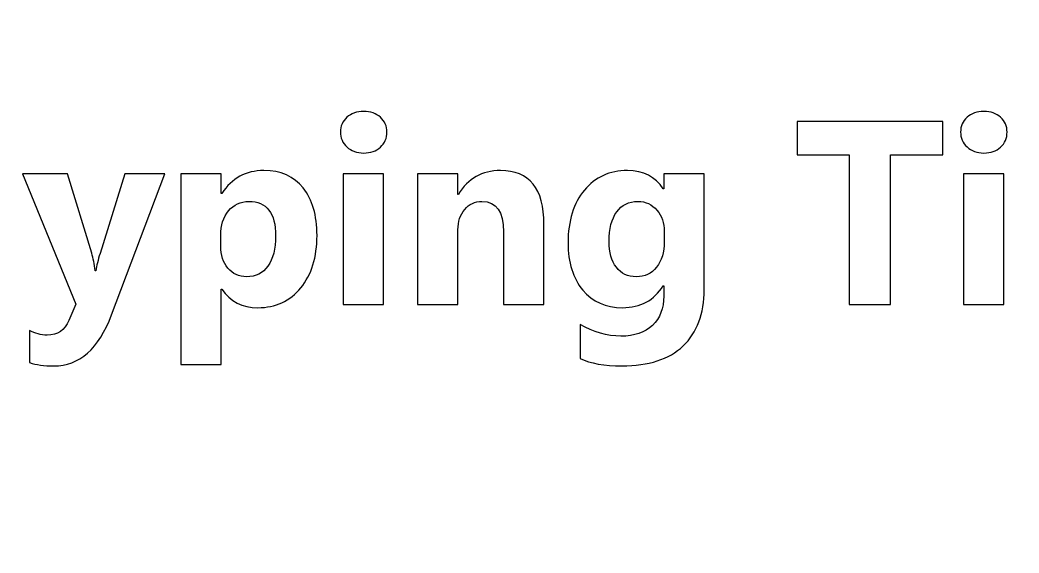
# Model space of a CAD drawing. Header units: centimetres. Extents: x -201 to 63, y -83 to 73.
# Drawn here: x -75.871 to -71.29, y -42.103 to -39.658 of the extents above; entities that cross this region are included whole.
import ezdxf

# ---------------------------------------------------------------- set-up
doc = ezdxf.new("R2010")
doc.units = ezdxf.units.CM
doc.header["$MEASUREMENT"] = 0
doc.layers.add('Layer 1', color=7, linetype='Continuous')

msp = doc.modelspace()

# ---------------------------------------------------------------- linework, layer by layer
at = {"layer": 'Layer 1', "color": 4, "lineweight": 53}
for points in [[(-81.7, -52.3), (-81.7, -52.3), (-81.7, -37.7), (-81.7, -37.7), (-81.7, -37.7), (-81.7, -36.95441), (-81.09559, -36.35), (-80.35, -36.35), (-80.35, -36.35), (-80.35, -36.35), (-69.65, -36.35), (-69.65, -36.35), (-69.65, -36.35), (-68.90441, -36.35), (-68.3, -36.95441), (-68.3, -37.7), (-68.3, -37.7), (-68.3, -37.7), (-68.3, -52.3), (-68.3, -52.3), (-68.3, -52.3), (-68.3, -53.04559), (-68.90441, -53.65), (-69.65, -53.65), (-69.65, -53.65), (-69.65, -53.65), (-80.35, -53.65), (-80.35, -53.65), (-80.35, -53.65), (-81.09559, -53.65), (-81.7, -53.04559), (-81.7, -52.3)], [(-81.5, -52.3), (-81.5, -52.3), (-81.5, -37.7), (-81.5, -37.7), (-81.5, -37.7), (-81.5, -37.06487), (-80.98513, -36.55), (-80.35, -36.55), (-80.35, -36.55), (-80.35, -36.55), (-69.65, -36.55), (-69.65, -36.55), (-69.65, -36.55), (-69.01487, -36.55), (-68.5, -37.06487), (-68.5, -37.7), (-68.5, -37.7), (-68.5, -37.7), (-68.5, -52.3), (-68.5, -52.3), (-68.5, -52.3), (-68.5, -52.93513), (-69.01487, -53.45), (-69.65, -53.45), (-69.65, -53.45), (-69.65, -53.45), (-80.35, -53.45), (-80.35, -53.45), (-80.35, -53.45), (-80.98513, -53.45), (-81.5, -52.93513), (-81.5, -52.3)]]:
    msp.add_open_spline(points, degree=3, knots=[0, 0, 0, 0, 0.1111111, 0.1111111, 0.1111111, 0.1111111, 0.2222222, 0.2222222, 0.2222222, 0.2222222, 0.3333333, 0.3333333, 0.3333333, 0.3333333, 0.4444444, 0.4444444, 0.4444444, 0.4444444, 0.5555556, 0.5555556, 0.5555556, 0.5555556, 0.6666667, 0.6666667, 0.6666667, 0.6666667, 0.7777778, 0.7777778, 0.7777778, 0.7777778, 1, 1, 1, 1], dxfattribs=at)
at = {"layer": 'Layer 1', "color": 253, "lineweight": 53}
msp.add_open_spline([(-81.15, -52.3), (-81.15, -52.3), (-81.15, -37.7), (-81.15, -37.7), (-81.15, -37.7), (-81.15, -37.25817), (-80.79183, -36.9), (-80.35, -36.9), (-80.35, -36.9), (-80.35, -36.9), (-69.65, -36.9), (-69.65, -36.9), (-69.65, -36.9), (-69.20817, -36.9), (-68.85, -37.25817), (-68.85, -37.7), (-68.85, -37.7), (-68.85, -37.7), (-68.85, -52.3), (-68.85, -52.3), (-68.85, -52.3), (-68.85, -52.74183), (-69.20817, -53.1), (-69.65, -53.1), (-69.65, -53.1), (-69.65, -53.1), (-80.35, -53.1), (-80.35, -53.1), (-80.35, -53.1), (-80.79183, -53.1), (-81.15, -52.74183), (-81.15, -52.3)], degree=3, knots=[0, 0, 0, 0, 0.1111111, 0.1111111, 0.1111111, 0.1111111, 0.2222222, 0.2222222, 0.2222222, 0.2222222, 0.3333333, 0.3333333, 0.3333333, 0.3333333, 0.4444444, 0.4444444, 0.4444444, 0.4444444, 0.5555556, 0.5555556, 0.5555556, 0.5555556, 0.6666667, 0.6666667, 0.6666667, 0.6666667, 0.7777778, 0.7777778, 0.7777778, 0.7777778, 1, 1, 1, 1], dxfattribs=at)
at = {"layer": 'Layer 1', "lineweight": 100}
msp.add_open_spline([(-80.85, -52.3), (-80.85, -52.3), (-80.85, -37.7), (-80.85, -37.7), (-80.85, -37.7), (-80.85, -37.42386), (-80.62614, -37.2), (-80.35, -37.2), (-80.35, -37.2), (-80.35, -37.2), (-69.65, -37.2), (-69.65, -37.2), (-69.65, -37.2), (-69.37386, -37.2), (-69.15, -37.42386), (-69.15, -37.7), (-69.15, -37.7), (-69.15, -37.7), (-69.15, -52.3), (-69.15, -52.3), (-69.15, -52.3), (-69.15, -52.57614), (-69.37386, -52.8), (-69.65, -52.8), (-69.65, -52.8), (-69.65, -52.8), (-80.35, -52.8), (-80.35, -52.8), (-80.35, -52.8), (-80.62614, -52.8), (-80.85, -52.57614), (-80.85, -52.3)], degree=3, knots=[0, 0, 0, 0, 0.1111111, 0.1111111, 0.1111111, 0.1111111, 0.2222222, 0.2222222, 0.2222222, 0.2222222, 0.3333333, 0.3333333, 0.3333333, 0.3333333, 0.4444444, 0.4444444, 0.4444444, 0.4444444, 0.5555556, 0.5555556, 0.5555556, 0.5555556, 0.6666667, 0.6666667, 0.6666667, 0.6666667, 0.7777778, 0.7777778, 0.7777778, 0.7777778, 1, 1, 1, 1], dxfattribs=at)
at = {"layer": 'Layer 1'}
for points, knots in [([(-74.29536, -40.26794), (-74.32656, -40.26794), (-74.35216, -40.25874), (-74.37196, -40.24014), (-74.37196, -40.24014), (-74.39196, -40.22154), (-74.40196, -40.19894), (-74.40196, -40.17194), (-74.40196, -40.17194), (-74.40196, -40.14414), (-74.39196, -40.12154), (-74.37196, -40.10394), (-74.37196, -40.10394), (-74.35216, -40.08634), (-74.32656, -40.07754), (-74.29536, -40.07754), (-74.29536, -40.07754), (-74.26356, -40.07754), (-74.23796, -40.08634), (-74.21816, -40.10394), (-74.21816, -40.10394), (-74.19856, -40.12154), (-74.18856, -40.14414), (-74.18856, -40.17194), (-74.18856, -40.17194), (-74.18856, -40.19994), (-74.19856, -40.22314), (-74.21816, -40.24114), (-74.21816, -40.24114), (-74.23796, -40.25894), (-74.26356, -40.26794), (-74.29536, -40.26794)], [0, 0, 0, 0, 0.1111111, 0.1111111, 0.1111111, 0.1111111, 0.2222222, 0.2222222, 0.2222222, 0.2222222, 0.3333333, 0.3333333, 0.3333333, 0.3333333, 0.4444444, 0.4444444, 0.4444444, 0.4444444, 0.5555556, 0.5555556, 0.5555556, 0.5555556, 0.6666667, 0.6666667, 0.6666667, 0.6666667, 0.7777778, 0.7777778, 0.7777778, 0.7777778, 1, 1, 1, 1]), ([(-71.45116, -40.26794), (-71.48236, -40.26794), (-71.50796, -40.25874), (-71.52776, -40.24014), (-71.52776, -40.24014), (-71.54776, -40.22154), (-71.55776, -40.19894), (-71.55776, -40.17194), (-71.55776, -40.17194), (-71.55776, -40.14414), (-71.54776, -40.12154), (-71.52776, -40.10394), (-71.52776, -40.10394), (-71.50796, -40.08634), (-71.48236, -40.07754), (-71.45116, -40.07754), (-71.45116, -40.07754), (-71.41936, -40.07754), (-71.39376, -40.08634), (-71.37396, -40.10394), (-71.37396, -40.10394), (-71.35436, -40.12154), (-71.34436, -40.14414), (-71.34436, -40.17194), (-71.34436, -40.17194), (-71.34436, -40.19994), (-71.35436, -40.22314), (-71.37396, -40.24114), (-71.37396, -40.24114), (-71.39376, -40.25894), (-71.41936, -40.26794), (-71.45116, -40.26794)], [0, 0, 0, 0, 0.1111111, 0.1111111, 0.1111111, 0.1111111, 0.2222222, 0.2222222, 0.2222222, 0.2222222, 0.3333333, 0.3333333, 0.3333333, 0.3333333, 0.4444444, 0.4444444, 0.4444444, 0.4444444, 0.5555556, 0.5555556, 0.5555556, 0.5555556, 0.6666667, 0.6666667, 0.6666667, 0.6666667, 0.7777778, 0.7777778, 0.7777778, 0.7777778, 1, 1, 1, 1]), ([(-71.63976, -40.27674), (-71.63976, -40.27674), (-71.87956, -40.27674), (-71.87956, -40.27674), (-71.87956, -40.27674), (-71.87956, -40.27674), (-71.87956, -40.96294), (-71.87956, -40.96294), (-71.87956, -40.96294), (-71.87956, -40.96294), (-72.06936, -40.96294), (-72.06936, -40.96294), (-72.06936, -40.96294), (-72.06936, -40.96294), (-72.06936, -40.27674), (-72.06936, -40.27674), (-72.06936, -40.27674), (-72.06936, -40.27674), (-72.30776, -40.27674), (-72.30776, -40.27674), (-72.30776, -40.27674), (-72.30776, -40.27674), (-72.30776, -40.12274), (-72.30776, -40.12274), (-72.30776, -40.12274), (-72.30776, -40.12274), (-71.63976, -40.12274), (-71.63976, -40.12274), (-71.63976, -40.12274), (-71.63976, -40.12274), (-71.63976, -40.27674), (-71.63976, -40.27674)], [0, 0, 0, 0, 0.1111111, 0.1111111, 0.1111111, 0.1111111, 0.2222222, 0.2222222, 0.2222222, 0.2222222, 0.3333333, 0.3333333, 0.3333333, 0.3333333, 0.4444444, 0.4444444, 0.4444444, 0.4444444, 0.5555556, 0.5555556, 0.5555556, 0.5555556, 0.6666667, 0.6666667, 0.6666667, 0.6666667, 0.7777778, 0.7777778, 0.7777778, 0.7777778, 1, 1, 1, 1]), ([(-75.20776, -40.36294), (-75.20776, -40.36294), (-75.45156, -41.01094), (-75.45156, -41.01094), (-75.45156, -41.01094), (-75.51016, -41.16674), (-75.59836, -41.24474), (-75.71636, -41.24474), (-75.71636, -41.24474), (-75.76116, -41.24474), (-75.79816, -41.23974), (-75.82716, -41.22954), (-75.82716, -41.22954), (-75.82716, -41.22954), (-75.82716, -41.08194), (-75.82716, -41.08194), (-75.82716, -41.08194), (-75.80236, -41.09634), (-75.77576, -41.10354), (-75.74676, -41.10354), (-75.74676, -41.10354), (-75.69916, -41.10354), (-75.66596, -41.08114), (-75.64716, -41.03614), (-75.64716, -41.03614), (-75.64716, -41.03614), (-75.61556, -40.96174), (-75.61556, -40.96174), (-75.61556, -40.96174), (-75.61556, -40.96174), (-75.85936, -40.36294), (-75.85936, -40.36294), (-75.85936, -40.36294), (-75.85936, -40.36294), (-75.65416, -40.36294), (-75.65416, -40.36294), (-75.65416, -40.36294), (-75.65416, -40.36294), (-75.54236, -40.72794), (-75.54236, -40.72794), (-75.54236, -40.72794), (-75.53536, -40.75054), (-75.52976, -40.77734), (-75.52596, -40.80834), (-75.52596, -40.80834), (-75.52596, -40.80834), (-75.52356, -40.80834), (-75.52356, -40.80834), (-75.52356, -40.80834), (-75.51996, -40.78554), (-75.51356, -40.75914), (-75.50416, -40.72914), (-75.50416, -40.72914), (-75.50416, -40.72914), (-75.39116, -40.36294), (-75.39116, -40.36294), (-75.39116, -40.36294), (-75.39116, -40.36294), (-75.20776, -40.36294), (-75.20776, -40.36294)], [0, 0, 0, 0, 0.0625, 0.0625, 0.0625, 0.0625, 0.125, 0.125, 0.125, 0.125, 0.1875, 0.1875, 0.1875, 0.1875, 0.25, 0.25, 0.25, 0.25, 0.3125, 0.3125, 0.3125, 0.3125, 0.375, 0.375, 0.375, 0.375, 0.4375, 0.4375, 0.4375, 0.4375, 0.5, 0.5, 0.5, 0.5, 0.5625, 0.5625, 0.5625, 0.5625, 0.625, 0.625, 0.625, 0.625, 0.6875, 0.6875, 0.6875, 0.6875, 0.75, 0.75, 0.75, 0.75, 0.8125, 0.8125, 0.8125, 0.8125, 0.875, 0.875, 0.875, 0.875, 1, 1, 1, 1]), ([(-74.94576, -40.89314), (-74.94576, -40.89314), (-74.94816, -40.89314), (-74.94816, -40.89314), (-74.94816, -40.89314), (-74.94816, -40.89314), (-74.94816, -41.23894), (-74.94816, -41.23894), (-74.94816, -41.23894), (-74.94816, -41.23894), (-75.13316, -41.23894), (-75.13316, -41.23894), (-75.13316, -41.23894), (-75.13316, -41.23894), (-75.13316, -40.36294), (-75.13316, -40.36294), (-75.13316, -40.36294), (-75.13316, -40.36294), (-74.94816, -40.36294), (-74.94816, -40.36294), (-74.94816, -40.36294), (-74.94816, -40.36294), (-74.94816, -40.45314), (-74.94816, -40.45314), (-74.94816, -40.45314), (-74.94816, -40.45314), (-74.94576, -40.45314), (-74.94576, -40.45314), (-74.94576, -40.45314), (-74.89996, -40.38334), (-74.83576, -40.34834), (-74.75296, -40.34834), (-74.75296, -40.34834), (-74.67516, -40.34834), (-74.61516, -40.37494), (-74.57276, -40.42834), (-74.57276, -40.42834), (-74.53036, -40.48154), (-74.50916, -40.55414), (-74.50916, -40.64594), (-74.50916, -40.64594), (-74.50916, -40.74594), (-74.53396, -40.82614), (-74.58336, -40.88674), (-74.58336, -40.88674), (-74.63276, -40.94734), (-74.69856, -40.97754), (-74.78056, -40.97754), (-74.78056, -40.97754), (-74.85276, -40.97754), (-74.90776, -40.94954), (-74.94576, -40.89314)], [0, 0, 0, 0, 0.0714286, 0.0714286, 0.0714286, 0.0714286, 0.1428571, 0.1428571, 0.1428571, 0.1428571, 0.2142857, 0.2142857, 0.2142857, 0.2142857, 0.2857143, 0.2857143, 0.2857143, 0.2857143, 0.3571429, 0.3571429, 0.3571429, 0.3571429, 0.4285714, 0.4285714, 0.4285714, 0.4285714, 0.5, 0.5, 0.5, 0.5, 0.5714286, 0.5714286, 0.5714286, 0.5714286, 0.6428571, 0.6428571, 0.6428571, 0.6428571, 0.7142857, 0.7142857, 0.7142857, 0.7142857, 0.7857143, 0.7857143, 0.7857143, 0.7857143, 0.8571429, 0.8571429, 0.8571429, 0.8571429, 1, 1, 1, 1]), ([(-74.20396, -40.96294), (-74.20396, -40.96294), (-74.38896, -40.96294), (-74.38896, -40.96294), (-74.38896, -40.96294), (-74.38896, -40.96294), (-74.38896, -40.36294), (-74.38896, -40.36294), (-74.38896, -40.36294), (-74.38896, -40.36294), (-74.20396, -40.36294), (-74.20396, -40.36294), (-74.20396, -40.36294), (-74.20396, -40.36294), (-74.20396, -40.96294), (-74.20396, -40.96294)], [0, 0, 0, 0, 0.2, 0.2, 0.2, 0.2, 0.4, 0.4, 0.4, 0.4, 0.6, 0.6, 0.6, 0.6, 1, 1, 1, 1]), ([(-73.46856, -40.96294), (-73.46856, -40.96294), (-73.65316, -40.96294), (-73.65316, -40.96294), (-73.65316, -40.96294), (-73.65316, -40.96294), (-73.65316, -40.62954), (-73.65316, -40.62954), (-73.65316, -40.62954), (-73.65316, -40.53654), (-73.68636, -40.49014), (-73.75276, -40.49014), (-73.75276, -40.49014), (-73.78476, -40.49014), (-73.81116, -40.50234), (-73.83176, -40.52694), (-73.83176, -40.52694), (-73.85256, -40.55154), (-73.86296, -40.58294), (-73.86296, -40.62074), (-73.86296, -40.62074), (-73.86296, -40.62074), (-73.86296, -40.96294), (-73.86296, -40.96294), (-73.86296, -40.96294), (-73.86296, -40.96294), (-74.04796, -40.96294), (-74.04796, -40.96294), (-74.04796, -40.96294), (-74.04796, -40.96294), (-74.04796, -40.36294), (-74.04796, -40.36294), (-74.04796, -40.36294), (-74.04796, -40.36294), (-73.86296, -40.36294), (-73.86296, -40.36294), (-73.86296, -40.36294), (-73.86296, -40.36294), (-73.86296, -40.45794), (-73.86296, -40.45794), (-73.86296, -40.45794), (-73.86296, -40.45794), (-73.86056, -40.45794), (-73.86056, -40.45794), (-73.86056, -40.45794), (-73.81636, -40.38474), (-73.75216, -40.34834), (-73.66776, -40.34834), (-73.66776, -40.34834), (-73.53496, -40.34834), (-73.46856, -40.43074), (-73.46856, -40.59554), (-73.46856, -40.59554), (-73.46856, -40.59554), (-73.46856, -40.96294), (-73.46856, -40.96294)], [0, 0, 0, 0, 0.0666667, 0.0666667, 0.0666667, 0.0666667, 0.1333333, 0.1333333, 0.1333333, 0.1333333, 0.2, 0.2, 0.2, 0.2, 0.2666667, 0.2666667, 0.2666667, 0.2666667, 0.3333333, 0.3333333, 0.3333333, 0.3333333, 0.4, 0.4, 0.4, 0.4, 0.4666667, 0.4666667, 0.4666667, 0.4666667, 0.5333333, 0.5333333, 0.5333333, 0.5333333, 0.6, 0.6, 0.6, 0.6, 0.6666667, 0.6666667, 0.6666667, 0.6666667, 0.7333333, 0.7333333, 0.7333333, 0.7333333, 0.8, 0.8, 0.8, 0.8, 0.8666667, 0.8666667, 0.8666667, 0.8666667, 1, 1, 1, 1]), ([(-72.73376, -40.89434), (-72.73376, -41.00574), (-72.76596, -41.09194), (-72.83036, -41.15314), (-72.83036, -41.15314), (-72.89496, -41.21414), (-72.98816, -41.24474), (-73.11056, -41.24474), (-73.11056, -41.24474), (-73.19136, -41.24474), (-73.25536, -41.23334), (-73.30276, -41.21014), (-73.30276, -41.21014), (-73.30276, -41.21014), (-73.30276, -41.05434), (-73.30276, -41.05434), (-73.30276, -41.05434), (-73.24096, -41.09034), (-73.17876, -41.10834), (-73.11576, -41.10834), (-73.11576, -41.10834), (-73.05336, -41.10834), (-73.00476, -41.09174), (-72.97056, -41.05874), (-72.97056, -41.05874), (-72.93616, -41.02574), (-72.91896, -40.98094), (-72.91896, -40.92434), (-72.91896, -40.92434), (-72.91896, -40.92434), (-72.91896, -40.87674), (-72.91896, -40.87674), (-72.91896, -40.87674), (-72.91896, -40.87674), (-72.92116, -40.87674), (-72.92116, -40.87674), (-72.92116, -40.87674), (-72.96336, -40.94394), (-73.02576, -40.97754), (-73.10816, -40.97754), (-73.10816, -40.97754), (-73.18476, -40.97754), (-73.24536, -40.95054), (-73.29036, -40.89674), (-73.29036, -40.89674), (-73.33536, -40.84274), (-73.35776, -40.77054), (-73.35776, -40.67994), (-73.35776, -40.67994), (-73.35776, -40.57834), (-73.33276, -40.49774), (-73.28276, -40.43794), (-73.28276, -40.43794), (-73.23276, -40.37814), (-73.16696, -40.34834), (-73.08536, -40.34834), (-73.08536, -40.34834), (-73.01236, -40.34834), (-72.95756, -40.37634), (-72.92116, -40.43274), (-72.92116, -40.43274), (-72.92116, -40.43274), (-72.91896, -40.43274), (-72.91896, -40.43274), (-72.91896, -40.43274), (-72.91896, -40.43274), (-72.91896, -40.36294), (-72.91896, -40.36294), (-72.91896, -40.36294), (-72.91896, -40.36294), (-72.73376, -40.36294), (-72.73376, -40.36294), (-72.73376, -40.36294), (-72.73376, -40.36294), (-72.73376, -40.89434), (-72.73376, -40.89434)], [0, 0, 0, 0, 0.05, 0.05, 0.05, 0.05, 0.1, 0.1, 0.1, 0.1, 0.15, 0.15, 0.15, 0.15, 0.2, 0.2, 0.2, 0.2, 0.25, 0.25, 0.25, 0.25, 0.3, 0.3, 0.3, 0.3, 0.35, 0.35, 0.35, 0.35, 0.4, 0.4, 0.4, 0.4, 0.45, 0.45, 0.45, 0.45, 0.5, 0.5, 0.5, 0.5, 0.55, 0.55, 0.55, 0.55, 0.6, 0.6, 0.6, 0.6, 0.65, 0.65, 0.65, 0.65, 0.7, 0.7, 0.7, 0.7, 0.75, 0.75, 0.75, 0.75, 0.8, 0.8, 0.8, 0.8, 0.85, 0.85, 0.85, 0.85, 0.9, 0.9, 0.9, 0.9, 1, 1, 1, 1]), ([(-71.35976, -40.96294), (-71.35976, -40.96294), (-71.54476, -40.96294), (-71.54476, -40.96294), (-71.54476, -40.96294), (-71.54476, -40.96294), (-71.54476, -40.36294), (-71.54476, -40.36294), (-71.54476, -40.36294), (-71.54476, -40.36294), (-71.35976, -40.36294), (-71.35976, -40.36294), (-71.35976, -40.36294), (-71.35976, -40.36294), (-71.35976, -40.96294), (-71.35976, -40.96294)], [0, 0, 0, 0, 0.2, 0.2, 0.2, 0.2, 0.4, 0.4, 0.4, 0.4, 0.6, 0.6, 0.6, 0.6, 1, 1, 1, 1]), ([(-74.95096, -40.64714), (-74.95096, -40.64714), (-74.95096, -40.69514), (-74.95096, -40.69514), (-74.95096, -40.69514), (-74.95096, -40.73654), (-74.94016, -40.77034), (-74.91816, -40.79654), (-74.91816, -40.79654), (-74.89636, -40.82274), (-74.86756, -40.83574), (-74.83196, -40.83574), (-74.83196, -40.83574), (-74.78996, -40.83574), (-74.75716, -40.81954), (-74.73396, -40.78694), (-74.73396, -40.78694), (-74.71076, -40.75434), (-74.69896, -40.70814), (-74.69896, -40.64834), (-74.69896, -40.64834), (-74.69896, -40.54274), (-74.73996, -40.49014), (-74.82216, -40.49014), (-74.82216, -40.49014), (-74.85996, -40.49014), (-74.89096, -40.50434), (-74.91496, -40.53314), (-74.91496, -40.53314), (-74.93896, -40.56194), (-74.95096, -40.59994), (-74.95096, -40.64714)], [0, 0, 0, 0, 0.1111111, 0.1111111, 0.1111111, 0.1111111, 0.2222222, 0.2222222, 0.2222222, 0.2222222, 0.3333333, 0.3333333, 0.3333333, 0.3333333, 0.4444444, 0.4444444, 0.4444444, 0.4444444, 0.5555556, 0.5555556, 0.5555556, 0.5555556, 0.6666667, 0.6666667, 0.6666667, 0.6666667, 0.7777778, 0.7777778, 0.7777778, 0.7777778, 1, 1, 1, 1]), ([(-72.91656, -40.67474), (-72.91656, -40.67474), (-72.91656, -40.62714), (-72.91656, -40.62714), (-72.91656, -40.62714), (-72.91656, -40.58934), (-72.92776, -40.55694), (-72.95016, -40.53014), (-72.95016, -40.53014), (-72.97276, -40.50354), (-73.00196, -40.49014), (-73.03776, -40.49014), (-73.03776, -40.49014), (-73.07896, -40.49014), (-73.11116, -40.50614), (-73.13456, -40.53814), (-73.13456, -40.53814), (-73.15796, -40.57014), (-73.16976, -40.61534), (-73.16976, -40.67354), (-73.16976, -40.67354), (-73.16976, -40.72354), (-73.15856, -40.76294), (-73.13636, -40.79214), (-73.13636, -40.79214), (-73.11396, -40.82134), (-73.08356, -40.83574), (-73.04496, -40.83574), (-73.04496, -40.83574), (-73.00656, -40.83574), (-72.97556, -40.82114), (-72.95196, -40.79154), (-72.95196, -40.79154), (-72.92836, -40.76214), (-72.91656, -40.72314), (-72.91656, -40.67474)], [0, 0, 0, 0, 0.1, 0.1, 0.1, 0.1, 0.2, 0.2, 0.2, 0.2, 0.3, 0.3, 0.3, 0.3, 0.4, 0.4, 0.4, 0.4, 0.5, 0.5, 0.5, 0.5, 0.6, 0.6, 0.6, 0.6, 0.7, 0.7, 0.7, 0.7, 0.8, 0.8, 0.8, 0.8, 1, 1, 1, 1])]:
    msp.add_open_spline(points, degree=3, knots=knots, dxfattribs=at)

doc.saveas('drawing.dxf')
